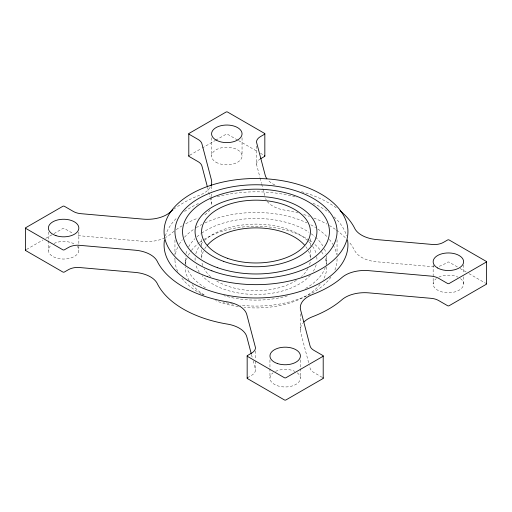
<?xml version="1.0" encoding="UTF-8"?>
<svg xmlns="http://www.w3.org/2000/svg" width="512" height="512" viewBox="0 0 512 512"><rect width="100%" height="100%" fill="white"/><g stroke="black" fill="none" stroke-linecap="round" stroke-linejoin="round"><path stroke-width="0.38" stroke-dasharray="2.56 1.92" d="M26.605 249.414L43.014 239.942M45.754 238.362L53.274 234.016M53.958 233.626L62.848 228.493A1.088 0.627 0 0 1 64.384 228.493L73.376 233.683M189.805 155.194L201.427 148.48M202.112 148.09L215.104 140.582M215.789 140.192L226.048 134.266A1.088 0.627 0 0 1 227.584 134.266L237.843 140.192M247.488 377.734L251.533 375.392A13.6 7.853 0 0 0 255.507 369.933L255.507 360.416M434.112 266.822L377.126 261.83A27.226 15.718 0 0 1 354.976 251.117A102.522 59.194 0 0 0 348.845 241.626M238.528 140.582L257.677 151.642M260.41 153.222L264.512 155.59M457.357 266.925L449.152 262.189A1.088 0.627 0 0 0 447.616 262.189L443.565 264.525A13.6 7.853 0 0 1 437.568 266.541M460.096 268.506L466.246 272.058M468.986 273.638L485.395 283.117M322.189 377.331L313.894 372.544A13.574 7.84 0 0 1 310.029 368.026L309.427 365.728M256.493 146.029L256.493 164.275L259.91 177.28M260.109 178.048L261.517 183.398M261.722 184.166L262.726 187.994M262.925 188.755L264.736 195.642M308.621 362.662L300.57 332.013A27.296 15.757 0 0 1 302.714 323.392M207.61 187.635L210.022 196.832M210.227 197.6L211.437 202.195A27.296 15.757 0 0 1 211.661 205.133M251.488 354.63L252.294 357.696M253.094 360.755L255.507 369.933M463.616 264.915L463.616 273.645M463.616 276.813L463.616 283.955M433.152 264.915L433.152 283.955M337.05 239.77L337.05 254.816M326.707 258.458L326.707 264.71M310.381 238.778L310.381 246.701M310.381 249.869L310.381 259.366M300.333 313.894L300.333 330.547M300.416 359.936L300.416 367.866M300.416 368.659L300.416 378.176M269.952 359.936L269.952 367.866M269.952 368.659L269.952 378.176M255.507 350.899L255.507 359.622M242.048 137.792L242.048 156.032M211.667 186.208L211.667 190.97M211.667 194.144L211.667 196.518M211.667 197.312L211.667 203.661M211.584 137.792L211.584 156.032M201.619 239.405L201.619 246.534M201.619 249.702L201.619 258.413A54.4 31.405 0 0 1 203.405 251.264M185.293 260.115L185.293 264.026M174.95 240L174.95 255.046M174.95 258.214L174.95 259.802M78.848 232.013L78.848 250.253M48.384 232.013L48.384 239.942M48.384 240.736L48.384 250.253M267.219 201.389A27.226 15.718 0 0 0 283.686 209.958A102.522 59.194 0 0 1 297.952 212.922M266.298 200.019A27.226 15.718 0 0 1 265.6 198.611M303.699 214.528A102.522 59.194 0 0 1 309.402 216.384M313.837 218.029A102.522 59.194 0 0 1 326.816 224.07M329.389 225.53A102.522 59.194 0 0 1 335.878 229.734M336.493 230.176A102.522 59.194 0 0 1 346.362 238.803M174.086 231.213A104.922 60.576 0 0 0 170.029 234.502A27.296 15.757 0 0 1 165.594 237.466M176.256 229.626A104.922 60.576 0 0 1 182.682 225.491M185.818 223.725A104.922 60.576 0 0 1 198.086 218.035M209.939 209.914A27.296 15.757 0 0 1 203.488 215.616M256.493 164.275A13.6 7.853 0 0 1 259.866 159.181M77.274 246.362A15.232 8.794 0 0 1 72.358 257.459A15.232 8.794 0 0 1 52.614 256.339A15.232 8.794 0 0 1 51.533 244.902M54.029 243.424A15.232 8.794 0 0 1 74.387 244.038M460.467 278.598A15.232 8.794 0 0 1 458.675 290.438A15.232 8.794 0 0 1 438.093 290.438A15.232 8.794 0 0 1 436.301 278.598M438.797 277.12A15.232 8.794 0 0 1 457.971 277.12M297.267 372.826A15.232 8.794 0 0 1 295.475 384.659A15.232 8.794 0 0 1 274.893 384.659A15.232 8.794 0 0 1 273.101 372.826M275.597 371.341A15.232 8.794 0 0 1 294.771 371.341M164.954 237.792A27.296 15.757 0 0 1 143.571 241.376L81.197 235.91A13.574 7.84 0 0 1 76.314 234.97M326.72 266.918A70.72 40.832 0 0 1 323.014 280.154M320.128 284.32A70.72 40.832 0 0 1 244.166 307.36M238.374 306.643A70.72 40.832 0 0 1 215.603 300.621M204.218 294.912A70.72 40.832 0 0 1 191.68 284.077M189.197 280.506A70.72 40.832 0 0 1 185.286 266.65M185.472 264.09A70.72 40.832 0 0 1 187.155 257.76M188.314 255.277A70.72 40.832 0 0 1 190.97 251.066M191.411 250.477A70.72 40.832 0 0 1 197.952 243.782M199.514 242.534A70.72 40.832 0 0 1 203.475 239.763M204.07 239.386A70.72 40.832 0 0 1 308.384 239.674M309.562 240.442A70.72 40.832 0 0 1 312.358 242.438M314.931 244.531A70.72 40.832 0 0 1 321.21 251.302M321.632 251.898A70.72 40.832 0 0 1 323.821 255.533M325.184 258.637A70.72 40.832 0 0 1 326.477 263.712M210.227 187.245A27.296 15.757 0 0 1 199.533 195.258A104.922 60.576 0 0 0 176.256 207.418M174.086 209.005A104.922 60.576 0 0 1 175.706 207.808M301.562 191.693A102.522 59.194 0 0 1 337.094 208.41M274.835 184.954A27.226 15.718 0 0 1 268.352 180.486M165.382 235.936A91.936 53.082 0 0 1 176.864 217.875M184.55 211.494A91.936 53.082 0 0 1 199.654 202.957M217.229 196.768A91.936 53.082 0 0 1 296.998 197.389M312.998 203.251A91.936 53.082 0 0 1 328.646 212.365M334.138 216.928A91.936 53.082 0 0 1 346.618 235.936M326.477 255.898A70.72 40.832 0 0 1 326.061 264.851M325.318 267.379A70.72 40.832 0 0 1 305.453 288.474M287.405 295.872A70.72 40.832 0 0 1 223.853 295.654M205.44 287.834A70.72 40.832 0 0 1 187.053 268.378M186.035 265.229A70.72 40.832 0 0 1 185.472 256.275M185.939 253.722A70.72 40.832 0 0 1 187.155 249.939M188.64 246.848A70.72 40.832 0 0 1 194.963 238.669M196.954 236.813A70.72 40.832 0 0 1 200.602 233.907M201.728 233.114A70.72 40.832 0 0 1 308.979 232.243M311.264 233.811A70.72 40.832 0 0 1 314.931 236.71M315.533 237.248A70.72 40.832 0 0 1 322.803 245.882M324.416 248.947A70.72 40.832 0 0 1 325.965 253.344M316.179 264.787A60.928 35.174 0 0 1 312.646 272.237M310.285 275.258A60.928 35.174 0 0 1 256.48 294.464A60.928 35.174 0 0 1 202.157 275.744M199.354 272.237A60.928 35.174 0 0 1 195.821 264.787M195.104 260.39A60.928 35.174 0 0 1 195.238 256.71M195.821 253.786A60.928 35.174 0 0 1 199.354 246.336M200.87 244.307A60.928 35.174 0 0 1 203.558 241.382M204.557 240.442A60.928 35.174 0 0 1 307.949 240.909M308.442 241.382A60.928 35.174 0 0 1 311.13 244.307M312.646 246.336A60.928 35.174 0 0 1 316.179 253.786M316.762 256.71A60.928 35.174 0 0 1 316.896 260.39M310.176 262.131A54.4 31.405 0 0 1 309.363 265.382M307.968 268.57A54.4 31.405 0 0 1 301.574 276.435M296.365 280.339A54.4 31.405 0 0 1 215.322 280.141M210.637 276.627A54.4 31.405 0 0 1 204.147 268.787M202.714 265.606A54.4 31.405 0 0 1 201.862 262.355M204.749 248.755A54.4 31.405 0 0 1 206.938 245.722M305.85 246.714A54.4 31.405 0 0 1 307.117 248.544M308.493 251.046A54.4 31.405 0 0 1 310.381 260.16M337.05 258.778A81.056 46.797 0 0 1 334.726 270.426M330.931 277.133A81.056 46.797 0 0 1 240.256 305.19M233.19 304.192A81.056 46.797 0 0 1 222.957 302.016M203.712 295.046A81.056 46.797 0 0 1 201.792 294.08M201.165 293.747A81.056 46.797 0 0 1 180.966 276.992M177.715 271.418A81.056 46.797 0 0 1 174.963 258.33M175.475 253.933A81.056 46.797 0 0 1 177.92 246.726M179.277 244.198A81.056 46.797 0 0 1 182.285 239.827M184.544 237.19A81.056 46.797 0 0 1 194.618 228.723M196.307 227.629A81.056 46.797 0 0 1 201.734 224.525M204.96 222.931A81.056 46.797 0 0 1 306.982 222.906M310.835 224.826A81.056 46.797 0 0 1 315.642 227.597M317.888 229.062A81.056 46.797 0 0 1 327.578 237.325M329.395 239.43A81.056 46.797 0 0 1 332.813 244.339M333.21 245.037A81.056 46.797 0 0 1 336.608 254.374M216.045 162.253A15.232 8.794 0 0 0 241.53 158.31A15.232 8.794 0 0 0 222.874 147.539A15.232 8.794 0 0 0 216.045 162.253"/><path stroke-width="0.77" d="M260.467 158.816L264.512 156.48A1.088 0.627 0 0 0 264.512 155.59M207.405 186.874L201.971 166.182A13.574 7.84 0 0 0 198.112 161.664L189.12 156.474A1.088 0.627 0 0 1 189.12 155.59M251.29 353.869L246.867 337.037A27.226 15.718 0 0 0 228.314 324.25A102.522 59.187 0 0 1 157.024 283.091A27.226 15.718 0 0 0 134.874 272.378L77.888 267.386A13.6 7.853 0 0 0 68.435 269.683L64.384 272.019A1.088 0.627 0 0 1 62.848 272.019L25.92 250.701A1.088 0.627 0 0 1 25.92 249.811M486.4 261.747L486.4 283.955M323.2 355.968L323.2 378.176M264.832 133.824L264.832 156.032M247.168 355.968L247.168 378.176M188.8 133.824L188.8 156.032M25.6 228.045L25.6 250.253M486.08 283.507A1.088 0.627 0 0 1 486.08 284.397L449.152 305.715A1.088 0.627 0 0 1 447.616 305.715L438.624 300.531A13.574 7.84 0 0 0 430.803 298.298L368.429 292.832A27.296 15.757 0 0 0 341.971 299.706A104.89 60.557 0 0 1 312.467 316.742A27.296 15.757 0 0 0 303.866 322.08M247.488 377.734A1.088 0.627 0 0 0 247.488 378.618L284.416 399.942A1.088 0.627 0 0 0 285.952 399.942L322.88 378.618A1.088 0.627 0 0 0 322.88 377.734M266.886 178.726A27.226 15.718 0 0 1 265.139 174.963L256.493 142.067A13.6 7.853 0 0 1 260.467 136.608L264.512 134.266A1.088 0.627 0 0 0 264.512 133.382L227.584 112.058A1.088 0.627 0 0 0 226.048 112.058L189.12 133.382A1.088 0.627 0 0 0 189.12 134.266L198.112 139.456A13.574 7.84 0 0 1 201.971 143.974L211.437 179.987A27.296 15.757 0 0 1 210.938 185.83M173.037 209.811A104.922 60.576 0 0 0 170.029 212.294A27.296 15.757 0 0 1 143.571 219.168L81.197 213.702A13.574 7.84 0 0 1 73.376 211.469L64.384 206.285A1.088 0.627 0 0 0 62.848 206.285L25.92 227.603A1.088 0.627 0 0 0 25.92 228.493L62.848 249.811A1.088 0.627 0 0 0 64.384 249.811L68.435 247.475A13.6 7.853 0 0 1 77.888 245.178L134.874 250.17A27.226 15.718 0 0 1 157.024 260.883A102.522 59.187 0 0 0 228.314 302.042A27.226 15.718 0 0 1 246.867 314.829L255.507 347.725A13.6 7.853 0 0 1 251.533 353.184L247.488 355.52A1.088 0.627 0 0 0 247.488 356.41L284.416 377.734A1.088 0.627 0 0 0 285.952 377.734L322.88 356.41A1.088 0.627 0 0 0 322.88 355.526L313.894 350.336A13.574 7.84 0 0 1 310.029 345.818L300.57 309.805A27.296 15.757 0 0 1 312.467 294.534A104.89 60.557 0 0 0 341.971 277.498A27.296 15.757 0 0 1 368.429 270.624L430.803 276.09A13.574 7.84 0 0 1 438.624 278.317L447.616 283.507A1.088 0.627 0 0 0 449.152 283.507L486.08 262.189A1.088 0.627 0 0 0 486.08 261.299L449.152 239.981A1.088 0.627 0 0 0 447.616 239.981L443.565 242.317A13.6 7.853 0 0 1 434.112 244.614L377.126 239.622A27.226 15.718 0 0 1 354.976 228.909A102.522 59.194 0 0 0 340 210.669M347.526 239.898A91.936 53.082 0 0 1 256 297.978A91.936 53.082 0 0 1 164.474 239.898M207.443 245.126A54.4 31.405 0 0 1 255.808 227.878A54.4 31.405 0 0 1 304.384 244.928M216.045 140.045A15.232 8.794 0 0 0 241.53 136.102A15.232 8.794 0 0 0 222.874 125.331A15.232 8.794 0 0 0 216.045 140.045M56 235.661A15.232 8.794 0 0 0 78.848 228.045A15.232 8.794 0 0 0 56 220.429A15.232 8.794 0 0 0 56 235.661M437.613 267.962A15.232 8.794 0 0 0 463.098 264.019A15.232 8.794 0 0 0 444.442 253.248A15.232 8.794 0 0 0 437.613 267.962M277.568 363.584A15.232 8.794 0 0 0 300.416 355.968A15.232 8.794 0 0 0 277.568 348.352A15.232 8.794 0 0 0 277.568 363.584M207.552 276.685A91.936 53.082 0 0 0 347.891 233.235A91.936 53.082 0 0 0 212.557 184.794A91.936 53.082 0 0 0 207.552 276.685M211.885 270.829A81.056 46.797 0 0 0 336.947 233.997A81.056 46.797 0 0 0 219.168 189.882A81.056 46.797 0 0 0 211.885 270.829M217.702 267.75A73.44 42.4 0 0 0 329.414 232.634A73.44 42.4 0 0 0 220.883 194.33A73.44 42.4 0 0 0 217.702 267.75M227.501 258.323A54.4 31.405 0 0 0 310.381 232.442A54.4 31.405 0 0 0 230.125 203.942A54.4 31.405 0 0 0 227.501 258.323M223.482 261.318A60.928 35.174 0 0 0 316.883 232.96A60.928 35.174 0 0 0 227.642 200.435A60.928 35.174 0 0 0 223.482 261.318"/></g></svg>
